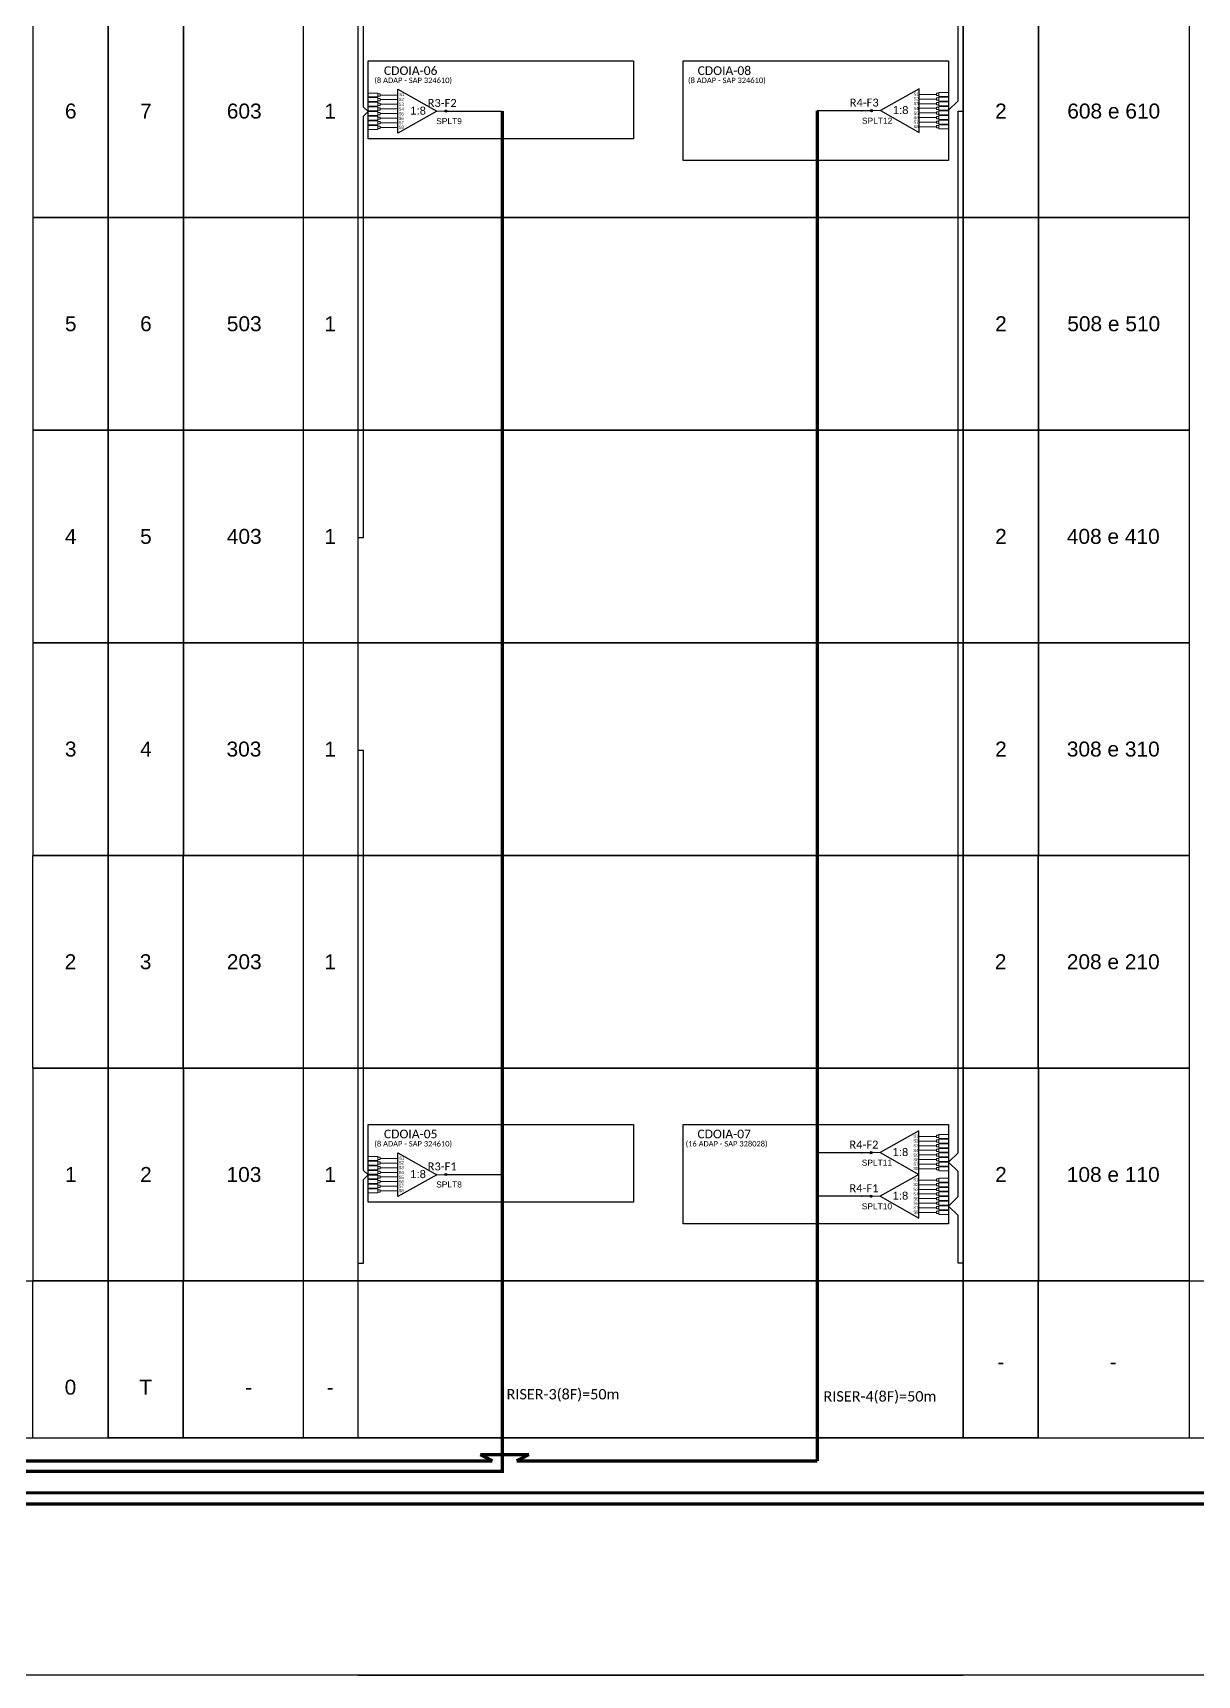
# Model space of a CAD drawing. Header units: metres. Extents: x 10082 to 18317, y -227 to 2742.
# Drawn here: x 11521.2 to 11646.7, y 10.9 to 187.8 of the extents above; entities that cross this region are included whole.
import ezdxf
from ezdxf.enums import TextEntityAlignment as Align

# ---------------------------------------------------------------- set-up
doc = ezdxf.new("R2010")
doc.units = ezdxf.units.M
doc.header["$LTSCALE"] = 0.1
doc.header["$MEASUREMENT"] = 0
doc.styles.add('ARIAL', font='arial.ttf')
doc.styles.add('WMF-Calibri0', font='calibri.ttf')

# ---------------------------------------------------------------- blocks, each defined once
blk = doc.blocks.new('SPLITTER_')
blk.add_point((0, 0))
at = {"style": 'ARIAL', "flags": 4}
blk.add_attdef('SPLT', (0, -3.26), '', height=1.5, dxfattribs=at)
blk = doc.blocks.new('SPLT_1-8_SC-APC')
at = {"color": 1}
blk.add_lwpolyline([(-7.37, -2.1), (-17.04, -7.55), (-7.37, -13), (-7.37, -2.1)], dxfattribs=at)
at = {"color": 3, "lineweight": 0}
for points in [[(-2.99, -3.51), (-7.37, -3.51)], [(-2.41, -3.02), (-2.41, -4)], [(-2.41, -3.02), (0, -3.02)], [(-2.41, -4), (0, -4)], [(-7.37, -4.66), (-2.99, -4.66)], [(-7.37, -5.82), (-2.99, -5.82)], [(-7.37, -6.97), (-2.99, -6.97)], [(-7.37, -8.12), (-2.99, -8.12)], [(-2.41, -4.17), (-2.41, -5.16)], [(-2.41, -4.17), (0, -4.17)], [(-2.41, -5.16), (0, -5.16)], [(-2.41, -5.32), (-2.41, -6.31)], [(-2.41, -5.32), (0, -5.32)], [(-2.41, -6.31), (0, -6.31)], [(-2.41, -6.48), (-2.41, -7.46)], [(-2.41, -6.48), (0, -6.48)], [(-2.41, -7.46), (0, -7.46)], [(-2.41, -7.63), (-2.41, -8.62)], [(-2.41, -7.63), (0, -7.63)], [(-7.37, -9.28), (-2.99, -9.28)], [(-7.37, -10.43), (-2.99, -10.43)], [(-7.37, -11.58), (-2.99, -11.58)], [(-2.41, -8.62), (0, -8.62)], [(-2.41, -8.78), (-2.41, -9.77)], [(-2.41, -8.78), (0, -8.78)], [(-2.41, -9.77), (0, -9.77)], [(-2.41, -9.94), (-2.41, -10.92)], [(-2.41, -9.94), (0, -9.94)], [(-2.41, -10.92), (0, -10.92)], [(-2.41, -11.09), (-2.41, -12.08)], [(-2.41, -11.09), (0, -11.09)], [(-2.41, -12.08), (0, -12.08)]]:
    blk.add_lwpolyline(points, dxfattribs=at)
for points in [[(-2.99, -3.22), (-2.41, -3.22), (-2.41, -3.8), (-2.99, -3.8)], [(-2.99, -4.38), (-2.41, -4.38), (-2.41, -4.95), (-2.99, -4.95)], [(-2.99, -5.53), (-2.41, -5.53), (-2.41, -6.1), (-2.99, -6.1)], [(-2.99, -6.68), (-2.41, -6.68), (-2.41, -7.26), (-2.99, -7.26)], [(-2.99, -7.84), (-2.41, -7.84), (-2.41, -8.41), (-2.99, -8.41)], [(-2.99, -8.99), (-2.41, -8.99), (-2.41, -9.56), (-2.99, -9.56)], [(-2.99, -10.14), (-2.41, -10.14), (-2.41, -10.72), (-2.99, -10.72)], [(-2.99, -11.3), (-2.41, -11.3), (-2.41, -11.87), (-2.99, -11.87)]]:
    blk.add_lwpolyline(points, close=True, dxfattribs=at)
at = {"color": 1, "lineweight": 0}
blk.add_lwpolyline([(-17.04, -7.55), (-19.26, -7.55)], dxfattribs=at)
at = {"color": 1, "style": 'ARIAL'}
for s, height, p in [('S1', 0.75, (-8.74, -3.78)), ('1:8', 2, (-13.91, -8.4)), ('S2', 0.75, (-8.74, -4.97)), ('S3', 0.75, (-8.74, -6.18)), ('S4', 0.75, (-8.74, -7.36)), ('S5', 0.75, (-8.74, -8.57)), ('S6', 0.75, (-8.74, -9.69)), ('S7', 0.75, (-8.74, -10.78)), ('S8', 0.75, (-8.74, -11.9))]:
    blk.add_text(s, height=height, dxfattribs=at).set_placement(p)
blk = doc.blocks.new('SPLT_1-8_SC-APC_ESQ')
at = {"color": 3, "lineweight": 0}
for points in [[(2.41, -3.02), (0, -3.02)], [(2.41, -4), (0, -4)], [(2.41, -3.02), (2.41, -4)], [(2.99, -3.51), (7.37, -3.51)], [(2.41, -4.17), (0, -4.17)], [(2.41, -5.16), (0, -5.16)], [(2.41, -5.32), (0, -5.32)], [(2.41, -6.31), (0, -6.31)], [(2.41, -6.48), (0, -6.48)], [(2.41, -7.46), (0, -7.46)], [(2.41, -7.63), (0, -7.63)], [(2.41, -4.17), (2.41, -5.16)], [(2.41, -5.32), (2.41, -6.31)], [(2.41, -6.48), (2.41, -7.46)], [(2.41, -7.63), (2.41, -8.62)], [(7.37, -4.66), (2.99, -4.66)], [(7.37, -5.82), (2.99, -5.82)], [(7.37, -6.97), (2.99, -6.97)], [(7.37, -8.12), (2.99, -8.12)], [(2.41, -8.62), (0, -8.62)], [(2.41, -8.78), (0, -8.78)], [(2.41, -9.77), (0, -9.77)], [(2.41, -9.94), (0, -9.94)], [(2.41, -10.92), (0, -10.92)], [(2.41, -11.09), (0, -11.09)], [(2.41, -12.08), (0, -12.08)], [(2.41, -8.78), (2.41, -9.77)], [(2.41, -9.94), (2.41, -10.92)], [(2.41, -11.09), (2.41, -12.08)], [(7.37, -9.28), (2.99, -9.28)], [(7.37, -10.43), (2.99, -10.43)], [(7.37, -11.58), (2.99, -11.58)]]:
    blk.add_lwpolyline(points, dxfattribs=at)
for points in [[(2.99, -3.22), (2.41, -3.22), (2.41, -3.8), (2.99, -3.8)], [(2.99, -4.38), (2.41, -4.38), (2.41, -4.95), (2.99, -4.95)], [(2.99, -5.53), (2.41, -5.53), (2.41, -6.1), (2.99, -6.1)], [(2.99, -6.68), (2.41, -6.68), (2.41, -7.26), (2.99, -7.26)], [(2.99, -7.84), (2.41, -7.84), (2.41, -8.41), (2.99, -8.41)], [(2.99, -8.99), (2.41, -8.99), (2.41, -9.56), (2.99, -9.56)], [(2.99, -10.14), (2.41, -10.14), (2.41, -10.72), (2.99, -10.72)], [(2.99, -11.3), (2.41, -11.3), (2.41, -11.87), (2.99, -11.87)]]:
    blk.add_lwpolyline(points, close=True, dxfattribs=at)
at = {"color": 1}
blk.add_lwpolyline([(7.37, -2.1), (17.04, -7.55), (7.37, -13), (7.37, -2.1)], dxfattribs=at)
at = {"color": 1, "lineweight": 0}
blk.add_lwpolyline([(17.04, -7.55), (19.26, -7.55)], dxfattribs=at)
at = {"color": 1, "style": 'ARIAL'}
for s, height, p in [('S1', 0.75, (7.7, -3.78)), ('S5', 0.75, (7.55, -8.57)), ('S3', 0.75, (7.55, -6.18)), ('S4', 0.75, (7.55, -7.36)), ('S2', 0.75, (7.56, -4.97)), ('1:8', 2, (10.45, -8.4)), ('S6', 0.75, (7.55, -9.69)), ('S7', 0.75, (7.55, -10.78)), ('S8', 0.75, (7.55, -11.9))]:
    blk.add_text(s, height=height, dxfattribs=at).set_placement(p)

msp = doc.modelspace()

# ---------------------------------------------------------------- hatches: boundary and pattern name
h = msp.add_hatch(color=3)
h.dxf.hatch_style = 1
edge = h.paths.add_edge_path()
edge.add_arc((11565.72, 179.42), 0.111, 0, 360)
h = msp.add_hatch(color=3)
h.dxf.hatch_style = 1
edge = h.paths.add_edge_path()
edge.add_arc((11611.57, 179.46), 0.111, 0, 360)
h = msp.add_hatch(color=3)
h.dxf.hatch_style = 1
edge = h.paths.add_edge_path()
edge.add_arc((11611.55, 67.16), 0.111, 0, 360)
h = msp.add_hatch(color=3)
h.dxf.hatch_style = 1
edge = h.paths.add_edge_path()
edge.add_arc((11565.72, 64.81), 0.111, 0, 360)
h = msp.add_hatch(color=3)
h.dxf.hatch_style = 1
edge = h.paths.add_edge_path()
edge.add_arc((11611.55, 62.46), 0.111, 0, 360)

# ---------------------------------------------------------------- linework, layer by layer
for p, q in [((11629.57, 167.96), (11629.57, 190.88)), ((11645.8, 190.88), (11645.8, 167.96)), ((11629.57, 167.96), (11645.75, 167.96)), ((11645.75, 167.96), (11629.57, 167.96)), ((11629.57, 167.96), (11645.75, 167.96)), ((11629.57, 145.04), (11629.57, 167.96)), ((11645.8, 167.96), (11645.8, 145.04)), ((11629.57, 145.04), (11645.75, 145.04)), ((11645.75, 145.04), (11629.57, 145.04)), ((11629.57, 145.04), (11645.75, 145.04)), ((11629.57, 122.12), (11629.57, 145.04)), ((11645.8, 145.04), (11645.8, 122.12)), ((11645.75, 122.12), (11629.57, 122.12)), ((11629.57, 122.12), (11645.75, 122.12)), ((11629.57, 99.2), (11629.57, 122.12)), ((11645.8, 122.12), (11645.8, 99.2)), ((11645.75, 99.2), (11629.57, 99.2))]:
    msp.add_line(p, q)
for points in [[(11550.4, 36.42), (11550.4, 282.56)], [(11556.23, 282.56), (11556.23, 36.42)], [(11395.57, 53.35), (11772.07, 53.35), (11772.07, 10.85), (11645.8, 10.85)], [(11521.24, 36.42), (11521.24, 53.35), (11529.34, 53.35), (11529.34, 36.42)], [(11529.34, 36.42), (11529.34, 53.35), (11537.44, 53.35), (11537.44, 36.42)], [(11537.44, 36.42), (11537.44, 53.35), (11621.44, 53.35), (11621.44, 36.42)], [(11621.44, 36.42), (11621.44, 53.35), (11629.54, 53.35), (11629.54, 36.42)], [(11629.54, 36.42), (11629.54, 53.35), (11645.8, 53.35), (11645.8, 36.42)], [(11503.88, 36.42), (11682.5, 36.42)], [(11629.54, 36.42), (11529.34, 36.42)], [(11645.8, 10.85), (11520.13, 10.85)], [(11556.23, 10.85), (11621.44, 10.85)], [(11629.54, 10.85), (11629.54, 10.85), (11621.44, 10.85), (11621.44, 10.85)]]:
    msp.add_lwpolyline(points)
at = {"color": 3}
for points in [[(11556.23, 133.47), (11556.86, 133.47), (11556.86, 178.87), (11556.86, 178.87), (11556.86, 178.87), (11556.86, 178.87), (11557.37, 179.36), (11556.86, 179.85), (11556.86, 271.03), (11556.23, 271.03)], [(11619.88, 179.5), (11619.88, 179.5), (11619.88, 179.5), (11619.88, 179.5), (11619.88, 179.5), (11619.88, 179.5), (11619.88, 179.5), (11620.93, 180.51), (11620.93, 271.1), (11621.47, 271.1)], [(11621.47, 55.26), (11620.91, 55.26), (11620.91, 60.4), (11619.86, 61.41), (11620.91, 62.42), (11620.91, 65.12), (11619.86, 66.13), (11620.91, 67.15), (11620.93, 179.42), (11621.47, 179.42)], [(11556.23, 55.26), (11556.86, 55.26), (11556.86, 64.27), (11556.86, 64.27), (11556.86, 64.27), (11556.86, 64.27), (11557.37, 64.76), (11556.86, 65.25), (11556.86, 110.52), (11556.23, 110.52)]]:
    msp.add_lwpolyline(points, dxfattribs=at)
for points in [[(11521.27, 190.88), (11529.37, 190.88), (11529.37, 167.96), (11521.27, 167.96)], [(11529.37, 190.88), (11537.47, 190.88), (11537.47, 167.96), (11529.37, 167.96)], [(11537.47, 190.88), (11621.47, 190.88), (11621.47, 167.96), (11537.47, 167.96)], [(11621.47, 190.88), (11629.57, 190.88), (11629.57, 167.96), (11621.47, 167.96)], [(11521.27, 167.96), (11529.37, 167.96), (11529.37, 145.04), (11521.27, 145.04)], [(11529.37, 167.96), (11537.47, 167.96), (11537.47, 145.04), (11529.37, 145.04)], [(11537.47, 167.96), (11621.47, 167.96), (11621.47, 145.04), (11537.47, 145.04)], [(11621.47, 167.96), (11629.57, 167.96), (11629.57, 145.04), (11621.47, 145.04)], [(11521.27, 145.04), (11529.37, 145.04), (11529.37, 122.12), (11521.27, 122.12)], [(11529.37, 145.04), (11537.47, 145.04), (11537.47, 122.12), (11529.37, 122.12)], [(11537.47, 145.04), (11621.47, 145.04), (11621.47, 122.12), (11537.47, 122.12)], [(11621.47, 145.04), (11629.57, 145.04), (11629.57, 122.12), (11621.47, 122.12)], [(11521.27, 122.12), (11529.37, 122.12), (11529.37, 99.2), (11521.27, 99.2)], [(11529.37, 122.12), (11537.47, 122.12), (11537.47, 99.2), (11529.37, 99.2)], [(11537.47, 122.12), (11621.47, 122.12), (11621.47, 99.2), (11537.47, 99.2)], [(11621.47, 122.12), (11629.57, 122.12), (11629.57, 99.2), (11621.47, 99.2)], [(11521.24, 99.2), (11529.34, 99.2), (11529.34, 76.28), (11521.24, 76.28)], [(11529.34, 99.2), (11537.44, 99.2), (11537.44, 76.28), (11529.34, 76.28)], [(11537.44, 99.2), (11621.44, 99.2), (11621.44, 76.28), (11537.44, 76.28)], [(11621.44, 99.2), (11629.54, 99.2), (11629.54, 76.28), (11621.44, 76.28)], [(11629.54, 99.2), (11645.8, 99.2), (11645.8, 76.28), (11629.54, 76.28)], [(11521.27, 76.28), (11529.37, 76.28), (11529.37, 53.35), (11521.27, 53.35)], [(11529.37, 76.28), (11537.47, 76.28), (11537.47, 53.35), (11529.37, 53.35)], [(11537.47, 76.28), (11621.47, 76.28), (11621.47, 53.35), (11537.47, 53.35)], [(11621.47, 76.28), (11629.57, 76.28), (11629.57, 53.35), (11621.47, 53.35)], [(11629.57, 76.28), (11645.8, 76.28), (11645.8, 53.35), (11629.57, 53.35)]]:
    msp.add_lwpolyline(points, close=True)
at = {"color": 1}
for points in [[(11585.95, 176.44), (11557.37, 176.44), (11557.37, 184.82), (11585.95, 184.82)], [(11619.88, 174.1), (11591.3, 174.1), (11591.3, 184.82), (11619.88, 184.82)], [(11585.95, 61.84), (11557.37, 61.84), (11557.37, 70.21), (11585.95, 70.21)], [(11619.86, 59.5), (11591.28, 59.5), (11591.28, 70.21), (11619.86, 70.21)]]:
    msp.add_lwpolyline(points, close=True, dxfattribs=at)
at = {"color": 30, "const_width": 0.356}
msp.add_lwpolyline([(11571.8, 179.42), (11571.8, 32.81), (11481.34, 32.81)], dxfattribs=at)
at = {"color": 40}
for points in [[(11565.72, 179.42), (11571.8, 179.42)], [(11565.72, 64.81), (11571.8, 64.81)]]:
    msp.add_lwpolyline(points, dxfattribs=at)
at = {"color": 4, "const_width": 0.356}
for points in [[(11605.73, 179.46), (11605.73, 33.94)], [(11481.34, 33.94), (11570.75, 33.94)], [(11569.43, 34.63), (11574.68, 34.63)], [(11569.43, 34.63), (11570.75, 33.94)], [(11574.68, 34.63), (11573.35, 33.94)], [(11573.35, 33.94), (11605.73, 33.94)]]:
    msp.add_lwpolyline(points, dxfattribs=at)
at = {"color": 4}
for points in [[(11611.57, 179.46), (11605.73, 179.46)], [(11611.55, 67.16), (11605.7, 67.16)], [(11611.55, 62.46), (11605.7, 62.46)]]:
    msp.add_lwpolyline(points, dxfattribs=at)
at = {"color": 51, "const_width": 0.356}
msp.add_lwpolyline([(11468.11, 22.99), (11468.11, 25.11), (11449.96, 25.11), (11449.96, 36.04), (11476.14, 36.04), (11476.14, 29.29), (11731.99, 29.28)], dxfattribs=at)
at = {"color": 231, "const_width": 0.356}
msp.add_lwpolyline([(11469.56, 22.99), (11469.56, 25.6), (11450.94, 25.6), (11450.94, 35.42), (11476.83, 35.42), (11476.83, 30.5), (11698.07, 30.5)], dxfattribs=at)
at = {"color": 3}
for centre in [(11565.72, 179.42), (11611.57, 179.46), (11611.55, 67.16), (11565.72, 64.81), (11611.55, 62.46)]:
    msp.add_circle(centre, 0.111, dxfattribs=at)
for p in [(11521.27, 167.96), (11521.27, 145.04), (11521.27, 122.12), (11521.27, 99.2), (11521.27, 53.35)]:
    msp.add_point(p)

# ---------------------------------------------------------------- block references
at = {"xscale": 0.4333173046397861, "yscale": 0.4333173046402976, "zscale": 0.4333173046401733}
for p in [(11557.37, 182.67), (11557.37, 68.06)]:
    msp.add_blockref('SPLT_1-8_SC-APC_ESQ', p, dxfattribs=at)
at = {"color": 3, "xscale": 0.4313196124821844, "yscale": 0.4313196124816728, "zscale": 0.4313196124815822}
for p in [(11619.88, 182.72), (11619.86, 70.42), (11619.86, 65.72)]:
    msp.add_blockref('SPLT_1-8_SC-APC', p, dxfattribs=at)
ref = msp.add_blockref('SPLITTER_', (11564.69, 179.42), dxfattribs=dict(xscale=0.4313196124821844, yscale=0.4313196124816728, zscale=0.4313196124815822))
ref.add_attrib('SPLT', 'SPLT9', (11564.69, 178.01), dxfattribs={"height": 0.647, "style": 'ARIAL'})
ref = msp.add_blockref('SPLITTER_', (11610.55, 179.46), dxfattribs=dict(xscale=0.4313196124821844, yscale=0.4313196124816728, zscale=0.4313196124815822))
ref.add_attrib('SPLT', 'SPLT12', (11610.55, 178.05), dxfattribs={"height": 0.647, "style": 'ARIAL'})
ref = msp.add_blockref('SPLITTER_', (11610.53, 67.16), dxfattribs=dict(xscale=0.4313196124821844, yscale=0.4313196124816728, zscale=0.4313196124815822))
ref.add_attrib('SPLT', 'SPLT11', (11610.53, 65.76), dxfattribs={"height": 0.647, "style": 'ARIAL'})
ref = msp.add_blockref('SPLITTER_', (11564.69, 64.81), dxfattribs=dict(xscale=0.4313196124821844, yscale=0.4313196124816728, zscale=0.4313196124815822))
ref.add_attrib('SPLT', 'SPLT8', (11564.69, 63.41), dxfattribs={"height": 0.647, "style": 'ARIAL'})
ref = msp.add_blockref('SPLITTER_', (11610.53, 62.46), dxfattribs=dict(xscale=0.4313196124821844, yscale=0.4313196124816728, zscale=0.4313196124815822))
ref.add_attrib('SPLT', 'SPLT10', (11610.53, 61.06), dxfattribs={"height": 0.647, "style": 'ARIAL'})

# ---------------------------------------------------------------- texts
at = {"color": 1, "style": 'WMF-Calibri0'}
for s, p in [('CDOIA-06', (11559.06, 183.31)), ('CDOIA-08', (11592.85, 183.31)), ('CDOIA-05', (11559.06, 68.71)), ('CDOIA-07', (11592.83, 68.71))]:
    msp.add_text(s, height=0.933, dxfattribs=at).set_placement(p)
for s, p in [('(8 ADAP - SAP 324610)', (11562.21, 182.44)), ('(8 ADAP - SAP 324610)', (11596, 182.44)), ('(8 ADAP - SAP 324610)', (11562.21, 67.83)), ('(16 ADAP - SAP 328028)', (11595.97, 67.83))]:
    msp.add_text(s, height=0.5829, dxfattribs=at).set_placement(p, align=Align.CENTER)
at = {"color": 40, "style": 'WMF-Calibri0'}
for s, p in [('R3-F2', (11563.77, 179.86)), ('R3-F1', (11563.77, 65.25))]:
    msp.add_text(s, height=0.863, dxfattribs=at).set_placement(p)
at = {"color": 4, "style": 'WMF-Calibri0'}
for s, height, p in [('R4-F3', 0.863, (11609.23, 179.9)), ('R4-F2', 0.863, (11609.2, 67.6)), ('R4-F1', 0.863, (11609.2, 62.9)), ('RISER-4(8F)=50m', 1.1179, (11606.41, 40.34))]:
    msp.add_text(s, height=height, dxfattribs=at).set_placement(p)
at = {"style": 'ARIAL'}
for s, p in [('6', (11525.32, 179.42)), ('7', (11533.42, 179.42)), ('603', (11544.01, 179.42)), ('1', (11553.27, 179.42)), ('2', (11625.52, 179.42)), ('608 e 610', (11637.67, 179.42)), ('5', (11525.32, 156.5)), ('6', (11533.42, 156.5)), ('503', (11544.01, 156.5)), ('1', (11553.27, 156.5)), ('2', (11625.52, 156.5)), ('508 e 510', (11637.67, 156.5)), ('4', (11525.32, 133.58)), ('5', (11533.42, 133.58)), ('403', (11544.01, 133.58)), ('1', (11553.27, 133.58)), ('2', (11625.52, 133.58)), ('408 e 410', (11637.62, 133.58)), ('3', (11525.32, 110.66)), ('4', (11533.42, 110.66)), ('303', (11543.98, 110.66)), ('1', (11553.27, 110.66)), ('2', (11625.52, 110.66)), ('308 e 310', (11637.62, 110.66)), ('2', (11525.29, 87.74)), ('3', (11533.39, 87.74)), ('203', (11544.01, 87.74)), ('1', (11553.27, 87.74)), ('2', (11625.49, 87.74)), ('208 e 210', (11637.62, 87.74)), ('1', (11525.32, 64.81)), ('2', (11533.42, 64.81)), ('103', (11543.98, 64.81)), ('1', (11553.27, 64.81)), ('2', (11625.52, 64.81)), ('108 e 110', (11637.62, 64.81)), ('-', (11625.52, 44.63)), ('-', (11637.62, 44.63)), ('0', (11525.29, 41.89)), ('T', (11533.39, 41.89)), ('-', (11544.49, 41.89)), ('-', (11553.27, 41.89))]:
    msp.add_text(s, height=1.61, dxfattribs=at).set_placement(p, align=Align.MIDDLE_CENTER)
at = {"color": 30, "style": 'WMF-Calibri0'}
msp.add_text('RISER-3(8F)=50m', height=1.1179, dxfattribs=at).set_placement((11572.27, 40.57))

doc.saveas('drawing.dxf')
